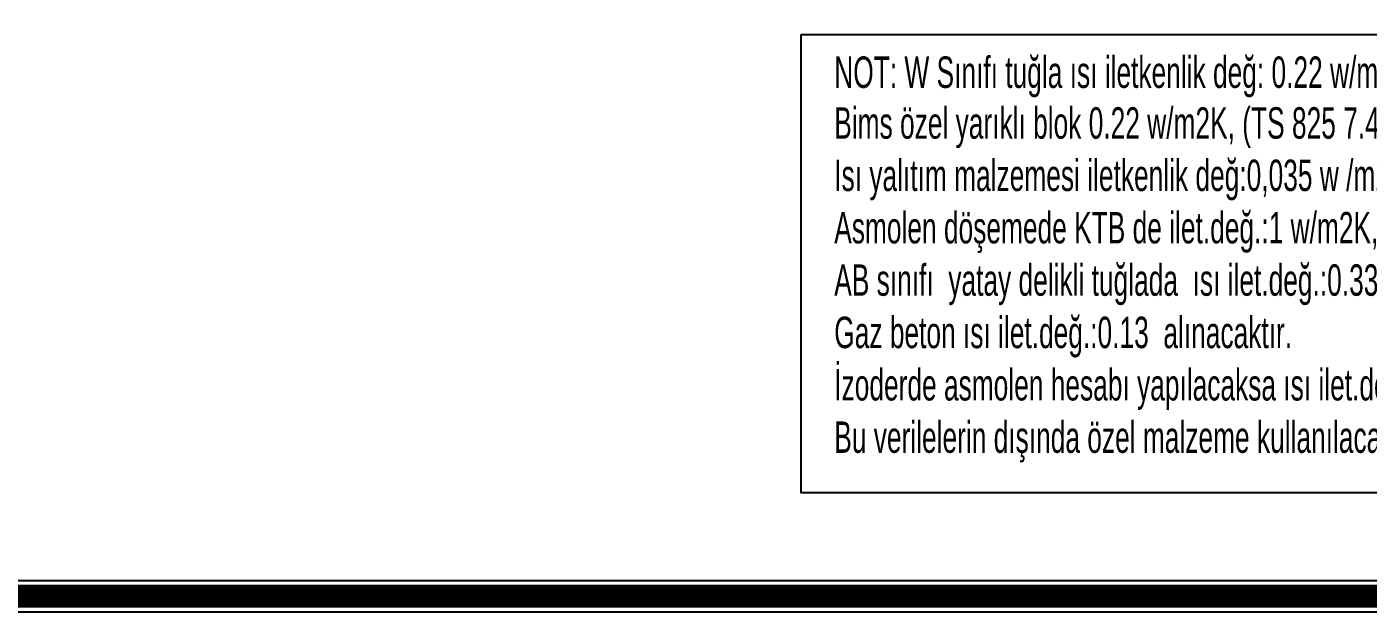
# Model space of a CAD drawing. Extents: x 41749 to 92598, y -24291 to 29432.
# Drawn here: x 89343 to 90625, y -24291 to -23732 of the extents above; entities that cross this region are included whole.
import ezdxf

# ---------------------------------------------------------------- set-up
doc = ezdxf.new("R2010")
doc.units = 0
doc.header["$MEASUREMENT"] = 0
for name, color, linetype in [('DUVAR', 6, 'CONTINUOUS'), ('MERBAS', 231, 'CONTINUOUS'), ('STANDART', 7, 'CONTINUOUS')]:
    doc.layers.add(name, color=color, linetype=linetype)
doc.styles.add('DIN', font='ROMANS.SHX', dxfattribs={"width": 0.6})

msp = doc.modelspace()

# ---------------------------------------------------------------- linework, layer by layer
at = {"layer": 'MERBAS'}
for points in [[(87701.83095, -24290.68394), (87701.83095, -21390.68394), (92597.79335, -21390.68394), (92597.79335, -24290.68394)], [(87706.83095, -24285.68394), (87706.83095, -21395.68394), (92592.79335, -21395.68394), (92592.79335, -24285.68394)], [(87726.83095, -24265.68394), (87726.83095, -21415.68394), (92572.79335, -21415.68394), (92572.79335, -24265.68394)], [(87731.83095, -24260.68394), (87731.83095, -21420.68394), (92567.79335, -21420.68394), (92567.79335, -24260.68394)]]:
    msp.add_lwpolyline(points, close=True, dxfattribs=at)
at = {"layer": 'MERBAS', "const_width": 20}
msp.add_lwpolyline([(87716.83095, -24275.68394), (87716.83095, -21405.68394), (92582.79335, -21405.68394), (92582.79335, -24275.68394)], close=True, dxfattribs=at)
at = {"layer": 'STANDART', "ltscale": 25}
msp.add_lwpolyline([(90083.32721, -23738.87616), (91114.4012, -23738.87616), (91114.4012, -24176.6806), (90083.32721, -24176.6806)], close=True, dxfattribs=at)

# ---------------------------------------------------------------- texts
at = {"layer": 'DUVAR', "color": 0, "lineweight": 20, "char_height": 30, "attachment_point": 1, "style": 'DIN'}
for s, insert in [('{\\fArial|b0|i0|c162|p34;NOT: W Sınıfı tuğla ısı iletkenlik değ: 0.22 w/m2K (TS 825 7.1.4.1.1)}', (90114.79445, -23759.98572)), ('{\\fArial|b0|i0|c162|p34;Bims özel yarıklı blok 0.22 w/m2K, (TS 825 7.4.4.4)\\PIsı yalıtım malzemesi iletkenlik değ:0,035 w /m2K\\PAsmolen döşemede KTB de ilet.değ.:1 w/m2K,buhar dif.değ.:100,yoğ:1000 kğ/m3\\PAB sınıfı  yatay delikli tuğlada  ısı ilet.değ.:0.33,(TS 825  7.1.5.1)\\PGaz beton ısı ilet.değ.:0.13  alınacaktır.\\Pİzoderde asmolen hesabı yapılacaksa ısı ilet.değ.:0.46 w/m2K ( TS 825 7.5.1.1.8 )\\PBu verilelerin dışında özel malzeme kullanılacaksa Belediye ile birlikte kararlaştırılacak.}', (90114.79445, -23808.4635))]:
    msp.add_mtext(s, dxfattribs=dict(at, insert=insert))

doc.saveas('drawing.dxf')
